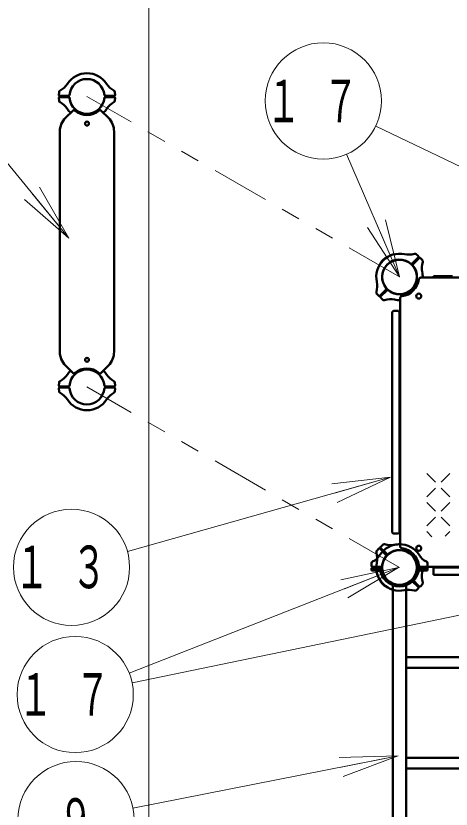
# Model space of a CAD drawing. Units: millimetres on the paper, scale 1:50. Extents: x -365 to 0, y -594 to 257.
# Drawn here: x -313.02 to -290.54, y 155.66 to 196.61 of the extents above; entities that cross this region are included whole.
import ezdxf
from ezdxf.enums import TextEntityAlignment as Align

# ---------------------------------------------------------------- set-up
doc = ezdxf.new("R2010")
doc.units = ezdxf.units.MM
doc.linetypes.add('USER3', pattern=[8, 3, -1, 1, -1, 1, -1])
doc.layers.add('LY_1', color=140, linetype='Continuous', lineweight=50)
doc.styles.add('ＭＳ ゴシック', font='')
doc.styles.get('ＭＳ ゴシック').set_extended_font_data('MS Gothic')

msp = doc.modelspace()

# ---------------------------------------------------------------- linework, layer by layer
at = {"layer": 'LY_1', "color": 7, "lineweight": 13}
for p, q in [((-306.146, 150.711), (-306.146, 238.918)), ((-278.205, 183.131), (-294.434, 190.921)), ((-310.291, 185.127), (-314.186, 189.896)), ((-293.205, 183.131), (-295.947, 189.466)), ((-311.801, 187.766), (-310.291, 185.127)), ((-310.291, 185.127), (-312.189, 187.45)), ((-310.291, 185.127), (-312.576, 187.134)), ((-293.938, 186.083), (-293.205, 183.131)), ((-293.205, 183.131), (-294.856, 185.686)), ((-293.205, 183.131), (-294.397, 185.884)), ((-291.353, 172.533), (-291.803, 172.983)), ((-290.603, 172.983), (-291.053, 172.533)), ((-293.673, 172.79), (-307.256, 168.957)), ((-296.696, 172.456), (-293.673, 172.79)), ((-293.673, 172.79), (-296.56, 171.975)), ((-293.673, 172.79), (-296.424, 171.494)), ((-291.353, 172.233), (-291.803, 171.783)), ((-290.603, 171.783), (-291.053, 172.233)), ((-291.353, 171.033), (-291.803, 171.483)), ((-290.603, 171.483), (-291.053, 171.033)), ((-291.353, 170.733), (-291.803, 170.283)), ((-290.603, 170.283), (-291.053, 170.733)), ((-291.536, 169.716), (-291.803, 169.983)), ((-290.603, 169.983), (-290.843, 169.744)), ((-293.263, 168.131), (-307.16, 162.67)), ((-278.205, 168.131), (-307.014, 162.179)), ((-296.238, 167.499), (-293.263, 168.131)), ((-293.263, 168.131), (-296.055, 167.034)), ((-293.263, 168.131), (-295.872, 166.568)), ((-293.276, 158.404), (-306.971, 155.699)), ((-296.316, 158.313), (-293.276, 158.404)), ((-293.276, 158.404), (-296.219, 157.822)), ((-293.276, 158.404), (-296.122, 157.332))]:
    msp.add_line(p, q, dxfattribs=at)
at = {"layer": 'LY_1'}
for p, q in [((-310.794, 192.521), (-310.789, 192.678)), ((-307.897, 192.521), (-307.903, 192.678)), ((-310.794, 192.378), (-310.789, 192.221)), ((-310.283, 192.48), (-310.754, 192.48)), ((-310.283, 192.42), (-310.754, 192.42)), ((-308.408, 192.48), (-307.937, 192.48)), ((-308.408, 192.42), (-307.937, 192.42)), ((-307.897, 192.378), (-307.903, 192.221)), ((-310.066, 191.73), (-310.453, 191.343)), ((-308.626, 191.73), (-308.239, 191.343)), ((-310.746, 190.636), (-310.746, 184.95)), ((-307.946, 190.636), (-307.946, 184.95)), ((-310.746, 179.264), (-310.746, 184.95)), ((-307.946, 179.264), (-307.946, 184.95)), ((-292.231, 184.206), (-292.346, 184.313)), ((-293.9, 184.109), (-293.903, 184.111)), ((-292.564, 183.815), (-292.23, 184.148)), ((-292.521, 183.773), (-292.188, 184.106)), ((-292.13, 184.105), (-292.023, 183.99)), ((-294.183, 183.826), (-294.186, 183.829)), ((-285.705, 183.101), (-292.113, 183.101)), ((-291.445, 183.163), (-291.445, 183.099)), ((-291.445, 183.163), (-290.475, 183.163)), ((-291.445, 183.099), (-290.475, 183.099)), ((-294.28, 182.157), (-294.379, 182.264)), ((-293.889, 182.489), (-294.222, 182.156)), ((-293.847, 182.447), (-294.18, 182.114)), ((-294.179, 182.056), (-294.073, 181.957)), ((-293.175, 175.631), (-293.175, 182.039)), ((-293.585, 169.981), (-293.585, 181.281)), ((-293.485, 181.381), (-293.305, 181.381)), ((-293.205, 169.981), (-293.205, 181.281)), ((-310.066, 178.17), (-310.453, 178.557)), ((-308.626, 178.17), (-308.239, 178.557)), ((-310.794, 177.521), (-310.789, 177.678)), ((-310.794, 177.378), (-310.789, 177.221)), ((-310.283, 177.48), (-310.754, 177.48)), ((-310.283, 177.42), (-310.754, 177.42)), ((-308.408, 177.48), (-307.937, 177.48)), ((-308.408, 177.42), (-307.937, 177.42)), ((-307.897, 177.521), (-307.903, 177.678)), ((-307.897, 177.378), (-307.903, 177.221)), ((-293.175, 175.631), (-293.175, 169.223)), ((-293.485, 169.881), (-293.305, 169.881)), ((-293.847, 168.815), (-294.18, 169.148)), ((-294.179, 169.206), (-294.073, 169.305)), ((-294.28, 169.105), (-294.379, 168.998)), ((-293.889, 168.773), (-294.222, 169.106)), ((-294.654, 168.202), (-294.648, 168.36)), ((-291.757, 168.202), (-291.762, 168.36)), ((-294.135, 168.101), (-294.645, 168.101)), ((-294.645, 167.981), (-294.645, 168.101)), ((-294.203, 167.981), (-294.645, 167.981)), ((-294.143, 168.161), (-294.614, 168.161)), ((-294.143, 168.101), (-294.614, 168.101)), ((-292.276, 168.101), (-291.765, 168.101)), ((-292.268, 168.161), (-291.797, 168.161)), ((-292.207, 167.981), (-291.765, 167.981)), ((-285.705, 168.161), (-292.113, 168.161)), ((-291.765, 167.981), (-291.765, 168.101)), ((-291.455, 168.131), (-279.955, 168.131)), ((-291.455, 168.131), (-291.455, 167.751)), ((-291.455, 167.751), (-279.955, 167.751)), ((-294.183, 167.436), (-294.186, 167.434)), ((-293.9, 167.153), (-293.903, 167.151)), ((-293.545, 167.215), (-293.545, 154.047)), ((-292.865, 167.215), (-292.865, 154.047)), ((-292.564, 167.447), (-292.23, 167.114)), ((-292.521, 167.489), (-292.188, 167.156)), ((-292.13, 167.157), (-292.023, 167.272)), ((-292.231, 167.056), (-292.346, 166.949)), ((-292.865, 163.503), (-288.539, 163.503)), ((-292.865, 162.959), (-288.705, 162.959)), ((-288.705, 158.303), (-292.865, 158.303)), ((-288.539, 157.759), (-292.865, 157.759))]:
    msp.add_line(p, q, dxfattribs=at)
at = {"layer": 'LY_1', "color": 7, "linetype": 'USER3', "lineweight": 13}
for p, q in [((-293.205, 183.131), (-309.346, 192.45)), ((-293.205, 168.131), (-309.346, 177.45))]:
    msp.add_line(p, q, dxfattribs=at)
at = {"layer": 'LY_1', "color": 7, "lineweight": 13}
for centre in [(-297.138, 192.219), (-310.143, 168.142), (-309.952, 161.573), (-309.914, 155.118)]:
    msp.add_circle(centre, 3, dxfattribs=at)
at = {"layer": 'LY_1'}
for centre, radius in [((-309.346, 191.05), 0.1), ((-293.205, 183.131), 0.891), ((-292.215, 182.141), 0.13), ((-309.346, 178.85), 0.1), ((-292.215, 169.121), 0.13), ((-293.205, 168.131), 0.891)]:
    msp.add_circle(centre, radius, dxfattribs=at)
for centre, radius, start, end in [((-309.346, 192.45), 1.2, 90, 147.2728), ((-309.346, 192.45), 0.9, 90, 175.7293), ((-309.346, 192.45), 1.2, 32.7272, 90), ((-309.346, 192.45), 0.9, 4.2707, 90), ((-311.196, 193.639), 1, 297.4588, 327.2728), ((-307.495, 193.639), 1, 212.7272, 242.5412), ((-310.754, 192.52), 0.04, 178, 270), ((-310.689, 192.663), 0.1, 117.4588, 178), ((-310.283, 192.52), 0.04, 270, 355.7293), ((-308.408, 192.52), 0.04, 184.2707, 270), ((-308.002, 192.663), 0.1, 2, 62.5412), ((-307.937, 192.52), 0.04, 270, 2), ((-310.754, 192.38), 0.04, 90, 182), ((-310.689, 192.236), 0.1, 182, 242.5412), ((-310.689, 192.236), 0.1, 182, 258.1784), ((-311.196, 191.26), 1, 32.7272, 62.5412), ((-310.283, 192.38), 0.04, 4.2707, 90), ((-309.346, 192.45), 0.9, 184.2707, 270), ((-309.346, 192.45), 0.9, 184.2707, 270), ((-309.346, 192.45), 0.9, 270, 355.7293), ((-308.408, 192.38), 0.04, 90, 175.7293), ((-307.495, 191.26), 1, 117.4588, 147.2728), ((-308.002, 192.236), 0.1, 297.4588, 358), ((-308.002, 192.236), 0.1, 297.4588, 358), ((-307.937, 192.38), 0.04, 358, 90), ((-309.346, 192.45), 1.2, 212.7272, 225), ((-310.023, 191.687), 0.06, 48.3723, 135), ((-309.346, 192.45), 0.96, 228.3723, 311.6277), ((-308.668, 191.687), 0.06, 45, 131.6277), ((-309.346, 192.45), 1.2, 315, 327.2728), ((-309.746, 190.636), 1, 135, 180), ((-308.946, 190.636), 1, 0, 45), ((-293.205, 183.131), 1.2, 77.7272, 135), ((-292.738, 185.281), 1, 257.7272, 287.5412), ((-292.406, 184.232), 0.1, 47, 107.5412), ((-293.205, 183.131), 1.2, 135, 192.2728), ((-293.205, 183.131), 1.22, 135, 143.6269), ((-293.205, 183.131), 1.22, 126.3731, 135), ((-293.917, 184.097), 0.02, 45, 126.3731), ((-293.205, 183.131), 0.9, 49.2707, 135), ((-292.259, 184.177), 0.04, 315, 47), ((-292.16, 184.078), 0.04, 43, 135), ((-291.056, 183.599), 1, 162.4588, 192.2728), ((-292.104, 183.93), 0.1, 342.4588, 43), ((-294.171, 183.843), 0.02, 143.6269, 225), ((-293.205, 183.131), 0.9, 135, 220.7293), ((-292.592, 183.843), 0.04, 229.2707, 315), ((-293.205, 183.131), 0.9, 315, 40.7293), ((-292.493, 183.744), 0.04, 135, 220.7293), ((-292.113, 183.001), 0.1, 90, 173.2128), ((-293.205, 183.131), 1.2, 358.5675, 12.2728), ((-295.355, 182.663), 1, 342.4588, 12.2728), ((-293.205, 183.131), 1, 276.7872, 353.2128), ((-294.306, 182.332), 0.1, 162.4588, 223), ((-293.918, 182.518), 0.04, 315, 40.7293), ((-293.819, 182.419), 0.04, 49.2707, 135), ((-293.205, 183.131), 0.9, 229.2707, 315), ((-294.251, 182.185), 0.04, 223, 315), ((-294.152, 182.086), 0.04, 135, 227), ((-294.004, 182.03), 0.1, 227, 287.5412), ((-293.673, 180.981), 1, 77.7272, 107.5412), ((-293.205, 183.131), 1.2, 257.7272, 271.4325), ((-293.075, 182.039), 0.1, 96.7872, 180), ((-293.485, 181.281), 0.1, 90, 180), ((-293.305, 181.281), 0.1, 0, 90), ((-309.746, 179.264), 1, 180, 225), ((-308.946, 179.264), 1, 315, 0), ((-309.346, 177.45), 1.2, 135, 147.2728), ((-309.346, 177.45), 0.9, 90, 175.7293), ((-309.346, 177.45), 0.9, 90, 175.7293), ((-310.023, 178.212), 0.06, 225, 311.6277), ((-309.346, 177.45), 0.96, 48.3723, 131.6277), ((-309.346, 177.45), 0.9, 4.2707, 90), ((-308.668, 178.212), 0.06, 228.3723, 315), ((-309.346, 177.45), 1.2, 32.7272, 45), ((-310.689, 177.663), 0.1, 101.8216, 178), ((-310.689, 177.663), 0.1, 117.4588, 178), ((-311.196, 178.639), 1, 297.4588, 327.2728), ((-307.495, 178.639), 1, 212.7272, 242.5412), ((-308.002, 177.663), 0.1, 2, 62.5412), ((-308.002, 177.663), 0.1, 2, 62.5412), ((-310.754, 177.52), 0.04, 178, 270), ((-310.754, 177.38), 0.04, 90, 182), ((-310.283, 177.52), 0.04, 270, 355.7293), ((-310.283, 177.38), 0.04, 4.2707, 90), ((-309.346, 177.45), 0.9, 184.2707, 270), ((-309.346, 177.45), 0.9, 270, 355.7293), ((-308.408, 177.52), 0.04, 184.2707, 270), ((-308.408, 177.38), 0.04, 90, 175.7293), ((-307.937, 177.52), 0.04, 270, 2), ((-307.937, 177.38), 0.04, 358, 90), ((-310.689, 177.236), 0.1, 182, 242.5412), ((-311.196, 176.26), 1, 32.7272, 62.5412), ((-307.495, 176.26), 1, 117.4588, 147.2728), ((-308.002, 177.236), 0.1, 297.4588, 358), ((-309.346, 177.45), 1.2, 212.7272, 270), ((-309.346, 177.45), 1.2, 270, 327.2728), ((-293.485, 169.981), 0.1, 180, 270), ((-293.305, 169.981), 0.1, 270, 0), ((-293.205, 168.131), 1.2, 90, 147.2728), ((-294.152, 169.177), 0.04, 133, 225), ((-294.004, 169.232), 0.1, 72.4588, 133), ((-293.673, 170.281), 1, 252.4588, 282.2728), ((-293.205, 168.131), 1.2, 88.5675, 102.2728), ((-293.205, 168.131), 1.2, 32.7272, 90), ((-293.075, 169.223), 0.1, 180, 263.2128), ((-295.056, 169.32), 1, 297.4588, 327.2728), ((-294.306, 168.93), 0.1, 137, 197.5412), ((-295.355, 168.599), 1, 347.7272, 17.5412), ((-294.251, 169.078), 0.04, 45, 137), ((-293.205, 168.131), 0.9, 90, 175.7293), ((-293.918, 168.744), 0.04, 319.2707, 45), ((-293.819, 168.843), 0.04, 225, 310.7293), ((-293.205, 168.131), 0.9, 45, 130.7293), ((-293.205, 168.131), 0.9, 4.2707, 90), ((-293.205, 168.131), 1, 6.7872, 83.2128), ((-293.205, 168.131), 0.9, 319.2707, 45), ((-291.354, 169.32), 1, 212.7272, 242.5412), ((-294.549, 168.344), 0.1, 117.4588, 178), ((-293.205, 168.131), 1.2, 167.7272, 225), ((-293.205, 168.131), 0.9, 139.2707, 225), ((-291.862, 168.344), 0.1, 2, 62.5412), ((-294.614, 168.201), 0.04, 178, 270), ((-293.205, 168.172), 1.016, 184.0072, 355.9928), ((-294.143, 168.201), 0.04, 270, 355.7293), ((-293.205, 168.172), 0.932, 184.369, 355.631), ((-292.268, 168.201), 0.04, 184.2707, 270), ((-292.113, 168.261), 0.1, 186.7872, 270), ((-293.205, 168.131), 1.2, 347.7272, 1.4325), ((-291.797, 168.201), 0.04, 270, 2), ((-292.493, 167.518), 0.04, 139.2707, 225), ((-291.056, 167.663), 1, 167.7272, 197.5412), ((-294.171, 167.419), 0.02, 135, 216.3731), ((-293.205, 168.131), 1.22, 216.3731, 225), ((-293.205, 168.131), 1.22, 225, 233.6269), ((-293.205, 168.131), 1.2, 225, 282.2728), ((-293.917, 167.165), 0.02, 233.6269, 315), ((-293.205, 168.131), 0.9, 225, 310.7293), ((-292.592, 167.419), 0.04, 45, 130.7293), ((-292.259, 167.086), 0.04, 313, 45), ((-292.16, 167.185), 0.04, 225, 317), ((-292.104, 167.332), 0.1, 317, 17.5412), ((-292.738, 165.981), 1, 72.4588, 102.2728), ((-292.406, 167.03), 0.1, 252.4588, 313)]:
    msp.add_arc(centre, radius, start, end, dxfattribs=at)

# ---------------------------------------------------------------- texts
at = {"layer": 'LY_1', "color": 7, "style": 'ＭＳ ゴシック', "width": 0.6}
msp.add_text('９', height=2.199, dxfattribs=at).set_placement((-309.914, 155.118), align=Align.MIDDLE_CENTER)
at = {"layer": 'LY_1', "color": 7, "char_height": 2.199, "attachment_point": 5, "style": 'ＭＳ ゴシック'}
for s, insert in [('\\T1.64;\\W0.6;１７', (-297.138, 192.219)), ('\\T1.64;\\W0.6;１３', (-310.143, 168.142)), ('\\T1.64;\\W0.6;１７', (-309.952, 161.573))]:
    msp.add_mtext(s, dxfattribs=dict(at, insert=insert))

doc.saveas('drawing.dxf')
